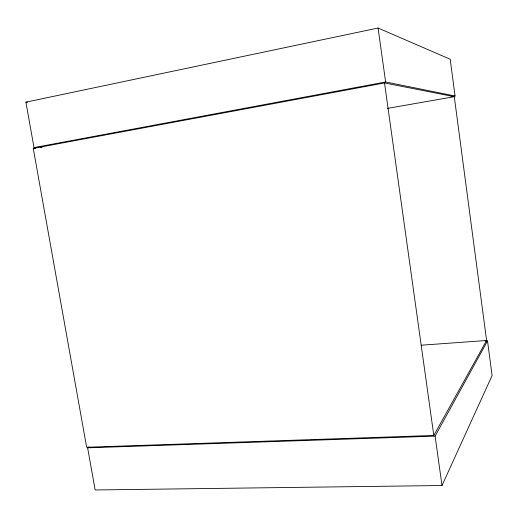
<?xml version="1.0" encoding="UTF-8"?>
<svg xmlns="http://www.w3.org/2000/svg" width="518" height="518" viewBox="0 0 518 518"><rect width="100%" height="100%" fill="white"/><g stroke="black" fill="none" stroke-linecap="round" stroke-linejoin="round"><path stroke-width="0.78" d="M88.999 446.976L87.626 447.83L95.15 489.97L442.009 485.521L492.1 375.544L487.516 340.922L485.101 341.097M442.009 485.521L435.107 436.137L487.516 340.922M433.812 435.457L486.603 340.481L454.28 96.685L384.518 82.951L33.256 148.388L86.648 447.248L433.812 435.457L384.518 82.951M38.863 147.416L34.013 147.598L25.9 102.156L378.082 28.03L450.187 59.233L455.063 96.024L451.081 96.724M34.013 147.598L385.619 81.98L455.063 96.024M387.49 108.385L454.28 96.685M421.251 345.208L486.603 340.481M33.256 148.388L35.671 148.297M40.482 147.358L42.094 147.293M87.626 447.83L435.107 436.137M25.9 102.156L27.512 102.227M378.082 28.03L385.619 81.98"/></g></svg>
